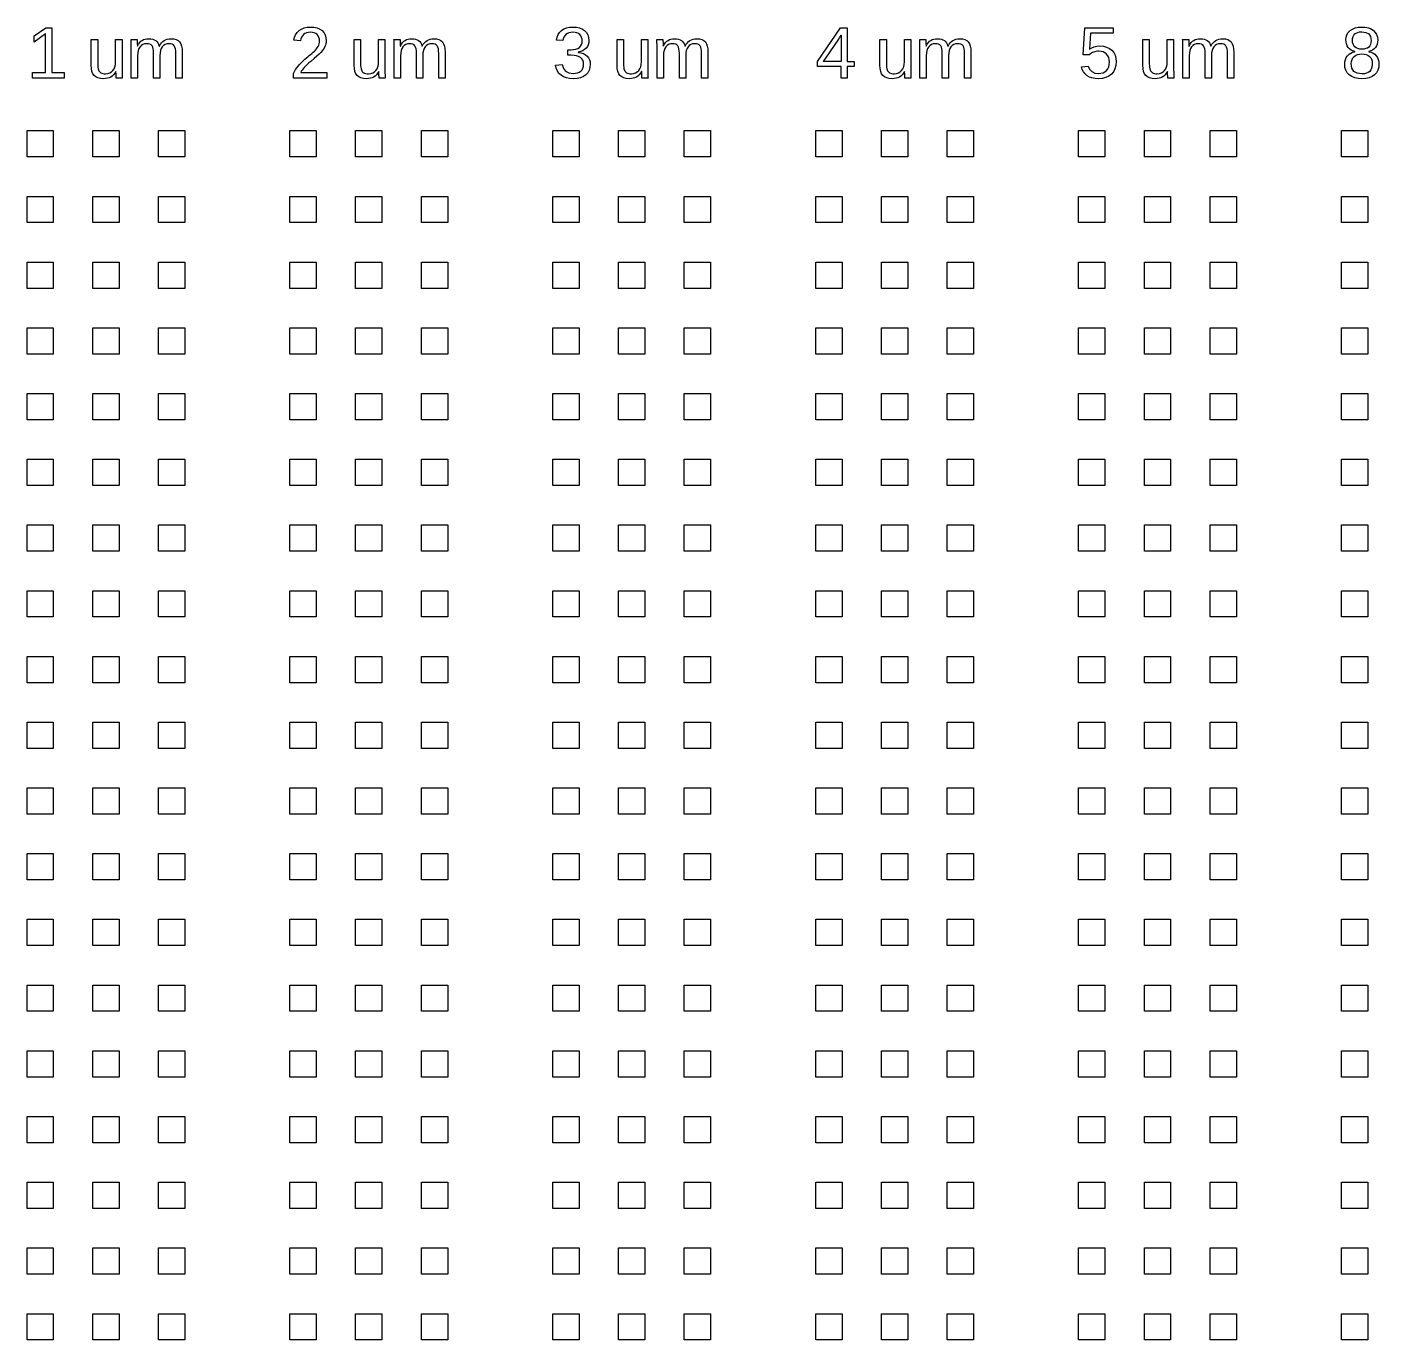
# Model space of a CAD drawing. Extents: x -21493 to 21493, y -12519 to 35265.
# Drawn here: x 400 to 10681, y 23469 to 33454 of the extents above; entities that cross this region are included whole.
import ezdxf

# ---------------------------------------------------------------- set-up
doc = ezdxf.new("R2010")
doc.units = 0
doc.layers.add('L0D0_0', color=1, linetype='CONTINUOUS')

msp = doc.modelspace()

# ---------------------------------------------------------------- linework, layer by layer
at = {"layer": 'L0D0_0'}
for points in [[(442.168, 33065.84), (442.168, 33107.323), (539.528, 33107.323), (539.528, 33401.323), (453.289, 33339.747), (453.289, 33385.829), (543.593, 33447.91), (588.613, 33447.91), (588.613, 33107.323), (681.631, 33107.323), (681.631, 33065.84)], [(2427.113, 33065.84), (2427.113, 33100.326), (2434.412, 33115.723), (2442.468, 33130.117), (2451.296, 33143.712), (2460.885, 33156.308), (2470.969, 33168.106), (2481.318, 33179.399), (2491.923, 33190.097), (2502.78, 33200.194), (2513.734, 33209.891), (2524.641, 33219.186), (2535.498, 33228.082), (2546.305, 33236.679), (2556.821, 33245.079), (2566.817, 33253.475), (2576.284, 33261.871), (2585.222, 33270.271), (2593.479, 33278.868), (2600.917, 33287.562), (2607.511, 33296.462), (2613.29, 33305.559), (2617.969, 33315.055), (2621.317, 33325.249), (2623.328, 33335.946), (2623.996, 33347.345), (2622.85, 33362.137), (2619.389, 33375.233), (2613.631, 33386.627), (2605.554, 33396.128), (2595.436, 33403.726), (2583.521, 33409.123), (2569.816, 33412.42), (2554.301, 33413.52), (2539.396, 33412.42), (2525.859, 33409.223), (2513.704, 33403.923), (2502.91, 33396.527), (2493.851, 33387.228), (2486.883, 33376.132), (2481.986, 33363.439), (2479.189, 33348.941), (2429.284, 33353.54), (2433.753, 33375.334), (2441.729, 33394.725), (2453.207, 33411.819), (2468.201, 33426.515), (2486.144, 33438.413), (2506.476, 33446.809), (2529.19, 33451.908), (2554.301, 33453.605), (2581.513, 33451.908), (2605.394, 33446.809), (2625.928, 33438.313), (2643.123, 33426.414), (2656.706, 33411.319), (2666.404, 33393.427), (2672.233, 33372.633), (2674.169, 33348.941), (2673.531, 33337.844), (2671.633, 33326.748), (2668.453, 33315.752), (2664.005, 33304.757), (2658.298, 33293.761), (2651.359, 33282.766), (2643.182, 33271.77), (2633.765, 33260.871), (2621.438, 33248.376), (2604.546, 33232.781), (2583.071, 33214.289), (2557.019, 33192.797), (2542.214, 33180.298), (2529.022, 33168.505), (2517.404, 33157.307), (2507.387, 33146.812), (2498.811, 33136.614), (2491.524, 33126.719), (2485.526, 33116.92), (2480.818, 33107.323), (2680.138, 33107.323), (2680.138, 33065.84)], [(4553.35, 33060.439), (4525.802, 33062.039), (4501.178, 33066.94), (4479.497, 33075.134), (4460.744, 33086.63), (4445.209, 33101.225), (4433.184, 33119.02), (4424.666, 33139.915), (4419.656, 33164.006), (4470.098, 33168.605), (4478.968, 33138.916), (4495.789, 33117.819), (4520.594, 33105.026), (4553.35, 33100.826), (4570.805, 33101.926), (4586.27, 33105.324), (4599.756, 33111.023), (4611.251, 33119.02), (4620.449, 33129.218), (4627.018, 33141.612), (4630.954, 33156.207), (4632.264, 33173.003), (4630.765, 33187.699), (4626.266, 33200.693), (4618.769, 33211.987), (4608.274, 33221.685), (4594.939, 33229.283), (4578.941, 33234.781), (4560.289, 33238.082), (4538.978, 33239.081), (4511.317, 33239.081), (4511.317, 33281.464), (4537.898, 33281.464), (4556.84, 33282.564), (4573.523, 33285.764), (4587.95, 33291.262), (4600.134, 33298.961), (4609.802, 33308.558), (4616.711, 33319.751), (4620.857, 33332.75), (4622.239, 33347.345), (4621.109, 33361.839), (4617.728, 33374.733), (4612.091, 33386.031), (4604.204, 33395.725), (4594.086, 33403.524), (4581.793, 33409.022), (4567.307, 33412.42), (4550.641, 33413.52), (4535.278, 33412.42), (4521.451, 33409.32), (4509.175, 33404.225), (4498.439, 33396.926), (4489.514, 33387.829), (4482.677, 33377.035), (4477.918, 33364.535), (4475.247, 33350.344), (4426.166, 33354.14), (4430.635, 33376.232), (4438.61, 33395.825), (4450.085, 33412.919), (4465.083, 33427.317), (4483.025, 33438.812), (4503.349, 33447.107), (4526.071, 33452.009), (4551.183, 33453.605), (4578.323, 33452.009), (4602.263, 33447.011), (4623.007, 33438.611), (4640.542, 33426.914), (4654.478, 33412.222), (4664.432, 33394.927), (4670.413, 33375.035), (4672.399, 33352.439), (4671.122, 33335.047), (4667.284, 33319.251), (4660.887, 33305.257), (4651.928, 33292.963), (4640.534, 33282.463), (4626.808, 33273.769), (4610.773, 33266.869), (4592.41, 33261.871), (4592.41, 33260.871), (4612.642, 33257.272), (4630.504, 33251.375), (4645.998, 33242.878), (4659.115, 33232.08), (4669.56, 33219.186), (4677.019, 33204.793), (4681.488, 33188.896), (4682.979, 33171.302), (4680.879, 33146.413), (4674.571, 33124.417), (4664.062, 33105.425), (4649.35, 33089.431), (4630.744, 33076.735), (4608.542, 33067.637), (4582.742, 33062.24)], [(6590.64, 33065.84), (6590.64, 33152.309), (6410.569, 33152.309), (6410.569, 33190.294), (6585.491, 33447.91), (6636.743, 33447.91), (6636.743, 33190.895), (6690.436, 33190.895), (6690.436, 33152.309), (6636.743, 33152.309), (6636.743, 33065.84)], [(8547.113, 33060.439), (8521.691, 33061.841), (8498.839, 33066.239), (8478.565, 33073.534), (8460.871, 33083.732), (8445.977, 33096.727), (8434.091, 33112.321), (8425.225, 33130.415), (8419.379, 33151.31), (8468.741, 33157.009), (8479.498, 33132.116), (8496.331, 33114.421), (8519.234, 33103.825), (8548.193, 33100.326), (8566.786, 33101.725), (8583.25, 33106.223), (8597.568, 33113.623), (8609.752, 33124.018), (8619.488, 33137.013), (8626.435, 33152.209), (8630.605, 33169.605), (8631.995, 33189.198), (8630.597, 33206.393), (8626.397, 33221.887), (8619.408, 33235.583), (8609.622, 33247.578), (8597.455, 33257.272), (8583.351, 33264.172), (8567.286, 33268.368), (8549.281, 33269.771), (8539.558, 33269.368), (8530.158, 33268.171), (8521.111, 33266.272), (8512.396, 33263.572), (8503.858, 33259.871), (8495.311, 33255.176), (8486.772, 33249.275), (8478.225, 33242.378), (8430.505, 33242.378), (8443.247, 33447.91), (8660.463, 33447.91), (8660.463, 33406.422), (8487.725, 33406.422), (8480.396, 33285.265), (8497.23, 33295.861), (8515.996, 33303.556), (8536.685, 33308.155), (8559.319, 33309.654), (8586.089, 33307.558), (8609.992, 33301.359), (8631.034, 33291.061), (8649.22, 33276.566), (8663.865, 33258.771), (8674.331, 33238.481), (8680.619, 33215.587), (8682.706, 33190.294), (8680.459, 33161.705), (8673.718, 33136.316), (8662.496, 33114.123), (8646.771, 33095.131), (8627.065, 33079.935), (8603.893, 33069.137), (8577.244, 33062.539)], [(10551.013, 33060.439), (10522.021, 33062.24), (10496.43, 33067.637), (10474.136, 33076.735), (10455.144, 33089.431), (10440.049, 33105.425), (10429.255, 33124.518), (10422.754, 33146.711), (10420.557, 33171.902), (10421.956, 33189.794), (10425.954, 33206.292), (10432.653, 33221.286), (10442.048, 33234.781), (10453.443, 33246.276), (10466.442, 33255.272), (10480.835, 33261.77), (10496.829, 33265.672), (10496.829, 33266.772), (10482.037, 33271.468), (10468.941, 33278.368), (10457.446, 33287.365), (10447.546, 33298.558), (10439.65, 33311.254), (10434.052, 33325.051), (10430.654, 33339.844), (10429.553, 33355.741), (10431.553, 33376.535), (10437.752, 33395.225), (10447.945, 33411.92), (10462.242, 33426.515), (10479.937, 33438.413), (10500.529, 33446.809), (10523.822, 33451.908), (10549.913, 33453.605), (10576.705, 33452.009), (10600.397, 33447.011), (10621.187, 33438.712), (10639.083, 33427.015), (10653.376, 33412.621), (10663.573, 33395.825), (10669.672, 33376.631), (10671.671, 33355.241), (10670.57, 33339.344), (10667.173, 33324.451), (10661.473, 33310.654), (10653.577, 33297.961), (10643.682, 33286.865), (10632.086, 33278.066), (10618.789, 33271.568), (10603.895, 33267.368), (10603.895, 33266.272), (10621.187, 33262.072), (10636.483, 33255.474), (10649.68, 33246.578), (10660.873, 33235.18), (10669.772, 33221.887), (10676.169, 33206.989), (10679.97, 33190.496), (10681.167, 33172.402), (10679.067, 33147.412), (10672.771, 33125.32), (10662.275, 33106.223), (10647.58, 33089.931), (10628.986, 33077.033), (10606.592, 33067.839), (10580.703, 33062.24)], [(10550.513, 33285.265), (10534.516, 33286.264), (10520.42, 33289.561), (10508.228, 33294.962), (10498.03, 33302.459), (10489.933, 33312.056), (10484.137, 33323.552), (10480.634, 33337.046), (10479.437, 33352.439), (10480.537, 33367.635), (10483.935, 33380.731), (10489.634, 33391.928), (10497.53, 33401.025), (10507.526, 33408.123), (10519.622, 33413.222), (10533.718, 33416.321), (10549.913, 33417.321), (10581.001, 33413.222), (10603.295, 33401.126), (10616.588, 33380.831), (10620.989, 33352.439), (10619.889, 33335.946), (10616.491, 33321.851), (10610.893, 33310.255), (10602.992, 33301.057), (10592.896, 33294.16), (10580.804, 33289.162), (10566.709, 33286.264)], [(981.263, 33060.439), (958.747, 33061.938), (939.464, 33066.44), (923.42, 33073.937), (910.619, 33084.433), (900.829, 33098.327), (893.836, 33116.223), (889.644, 33138.013), (888.245, 33163.704), (888.245, 33359.239), (937.331, 33359.239), (937.331, 33173.2), (937.684, 33159.508), (938.755, 33147.509), (940.531, 33137.013), (943.026, 33128.218), (946.294, 33120.818), (950.414, 33114.421), (955.378, 33109.226), (961.195, 33105.127), (968.159, 33102.027), (976.584, 33099.826), (986.467, 33098.528), (997.807, 33098.129), (1014.493, 33099.629), (1029.332, 33104.127), (1042.297, 33111.725), (1053.402, 33122.221), (1062.298, 33135.514), (1068.656, 33151.108), (1072.466, 33169.004), (1073.734, 33189.198), (1073.734, 33359.239), (1122.547, 33359.239), (1122.547, 33128.516), (1122.647, 33105.324), (1122.958, 33087.23), (1123.466, 33074.034), (1124.176, 33065.84), (1078.073, 33065.84), (1077.943, 33066.839), (1077.804, 33068.339), (1077.674, 33070.439), (1077.535, 33073.135), (1077.392, 33076.235), (1077.224, 33079.532), (1077.052, 33083.131), (1076.855, 33086.831), (1076.645, 33091.531), (1076.414, 33098.029), (1076.174, 33106.126), (1075.906, 33116.021), (1075.095, 33116.021), (1066.359, 33101.926), (1056.959, 33090.032), (1046.892, 33080.435), (1036.178, 33073.034), (1024.46, 33067.537), (1011.398, 33063.538), (997, 33061.241)], [(1192.313, 33065.84), (1192.313, 33296.659), (1192.216, 33319.751), (1191.905, 33337.945), (1191.393, 33351.041), (1190.683, 33359.239), (1236.791, 33359.239), (1236.929, 33358.34), (1237.06, 33356.74), (1237.198, 33354.64), (1237.328, 33351.94), (1237.48, 33348.844), (1237.639, 33345.543), (1237.82, 33342.044), (1238.009, 33338.248), (1238.219, 33333.548), (1238.45, 33327.05), (1238.698, 33318.953), (1238.958, 33309.058), (1239.769, 33309.058), (1247.925, 33323.552), (1256.653, 33335.547), (1265.96, 33345.245), (1275.838, 33352.439), (1286.573, 33357.841), (1298.417, 33361.637), (1311.383, 33363.939), (1325.47, 33364.737), (1341.274, 33363.838), (1355.327, 33361.339), (1367.646, 33357.24), (1378.213, 33351.44), (1387.168, 33343.745), (1394.656, 33334.148), (1400.662, 33322.653), (1405.202, 33309.058), (1406.013, 33309.058), (1413.997, 33322.85), (1422.796, 33334.547), (1432.372, 33344.144), (1442.759, 33351.641), (1454.107, 33357.341), (1466.59, 33361.44), (1480.206, 33363.838), (1494.961, 33364.737), (1515.683, 33363.137), (1533.37, 33358.639), (1548.023, 33351.142), (1559.641, 33340.545), (1568.477, 33326.551), (1574.794, 33308.654), (1578.583, 33286.961), (1579.843, 33261.371), (1579.843, 33065.84), (1531.568, 33065.84), (1531.568, 33251.875), (1530.841, 33271.468), (1528.661, 33287.864), (1525.012, 33300.96), (1519.913, 33310.754), (1512.916, 33317.852), (1503.571, 33322.951), (1491.895, 33325.95), (1477.879, 33326.95), (1462.763, 33325.551), (1449.437, 33321.053), (1437.883, 33313.652), (1428.113, 33303.257), (1420.348, 33290.162), (1414.787, 33274.567), (1411.46, 33256.474), (1410.352, 33235.881), (1410.352, 33065.84), (1362.077, 33065.84), (1362.077, 33251.875), (1361.346, 33271.468), (1359.166, 33287.864), (1355.521, 33300.96), (1350.422, 33310.754), (1343.412, 33317.852), (1334.075, 33322.951), (1322.399, 33325.95), (1308.384, 33326.95), (1293.6, 33325.551), (1280.454, 33321.053), (1268.929, 33313.556), (1259.03, 33303.157), (1251.075, 33289.96), (1245.397, 33274.366), (1241.999, 33256.373), (1240.856, 33235.881), (1240.856, 33065.84)], [(2980.585, 33060.439), (2958.064, 33061.938), (2938.782, 33066.44), (2922.746, 33073.937), (2909.941, 33084.433), (2900.155, 33098.327), (2893.157, 33116.223), (2888.957, 33138.013), (2887.567, 33163.704), (2887.567, 33359.239), (2936.653, 33359.239), (2936.653, 33173.2), (2937.001, 33159.508), (2938.072, 33147.509), (2939.849, 33137.013), (2942.339, 33128.218), (2945.62, 33120.818), (2949.736, 33114.421), (2954.704, 33109.226), (2960.513, 33105.127), (2967.481, 33102.027), (2975.91, 33099.826), (2985.784, 33098.528), (2997.12, 33098.129), (3013.815, 33099.629), (3028.649, 33104.127), (3041.615, 33111.725), (3052.724, 33122.221), (3061.619, 33135.514), (3067.978, 33151.108), (3071.783, 33169.004), (3073.056, 33189.198), (3073.056, 33359.239), (3121.868, 33359.239), (3121.868, 33128.516), (3121.969, 33105.324), (3122.28, 33087.23), (3122.788, 33074.034), (3123.498, 33065.84), (3077.395, 33065.84), (3077.264, 33066.839), (3077.122, 33068.339), (3076.996, 33070.439), (3076.853, 33073.135), (3076.714, 33076.235), (3076.542, 33079.532), (3076.374, 33083.131), (3076.172, 33086.831), (3075.962, 33091.531), (3075.736, 33098.029), (3075.496, 33106.126), (3075.223, 33116.021), (3074.413, 33116.021), (3065.677, 33101.926), (3056.281, 33090.032), (3046.214, 33080.435), (3035.5, 33073.034), (3023.782, 33067.537), (3010.715, 33063.538), (2996.322, 33061.241)], [(3191.635, 33065.84), (3191.635, 33296.659), (3191.534, 33319.751), (3191.223, 33337.945), (3190.715, 33351.041), (3190.005, 33359.239), (3236.108, 33359.239), (3236.251, 33358.34), (3236.381, 33356.74), (3236.52, 33354.64), (3236.65, 33351.94), (3236.797, 33348.844), (3236.961, 33345.543), (3237.137, 33342.044), (3237.331, 33338.248), (3237.541, 33333.548), (3237.767, 33327.05), (3238.019, 33318.953), (3238.28, 33309.058), (3239.09, 33309.058), (3247.247, 33323.552), (3255.974, 33335.547), (3265.282, 33345.245), (3275.156, 33352.439), (3285.891, 33357.841), (3297.739, 33361.637), (3310.705, 33363.939), (3324.791, 33364.737), (3340.596, 33363.838), (3354.649, 33361.339), (3366.964, 33357.24), (3377.531, 33351.44), (3386.489, 33343.745), (3393.974, 33334.148), (3399.984, 33322.653), (3404.524, 33309.058), (3405.331, 33309.058), (3413.319, 33322.85), (3422.118, 33334.547), (3431.694, 33344.144), (3442.081, 33351.641), (3453.425, 33357.341), (3465.911, 33361.44), (3479.528, 33363.838), (3494.282, 33364.737), (3515.005, 33363.137), (3532.687, 33358.639), (3547.345, 33351.142), (3558.958, 33340.545), (3567.795, 33326.551), (3574.116, 33308.654), (3577.904, 33286.961), (3579.164, 33261.371), (3579.164, 33065.84), (3530.89, 33065.84), (3530.89, 33251.875), (3530.159, 33271.468), (3527.979, 33287.864), (3524.333, 33300.96), (3519.235, 33310.754), (3512.237, 33317.852), (3502.888, 33322.951), (3491.212, 33325.95), (3477.197, 33326.95), (3462.081, 33325.551), (3448.759, 33321.053), (3437.2, 33313.652), (3427.435, 33303.257), (3419.665, 33290.162), (3414.109, 33274.567), (3410.778, 33256.474), (3409.669, 33235.881), (3409.669, 33065.84), (3361.399, 33065.84), (3361.399, 33251.875), (3360.668, 33271.468), (3358.488, 33287.864), (3354.838, 33300.96), (3349.739, 33310.754), (3342.734, 33317.852), (3333.397, 33322.951), (3321.721, 33325.95), (3307.706, 33326.95), (3292.922, 33325.551), (3279.776, 33321.053), (3268.247, 33313.556), (3258.352, 33303.157), (3250.393, 33289.96), (3244.718, 33274.366), (3241.316, 33256.373), (3240.178, 33235.881), (3240.178, 33065.84)], [(4979.906, 33060.439), (4957.386, 33061.938), (4938.1, 33066.44), (4922.068, 33073.937), (4909.262, 33084.433), (4899.472, 33098.327), (4892.475, 33116.223), (4888.279, 33138.013), (4886.889, 33163.704), (4886.889, 33359.239), (4935.97, 33359.239), (4935.97, 33173.2), (4936.323, 33159.508), (4937.39, 33147.509), (4939.171, 33137.013), (4941.661, 33128.218), (4944.937, 33120.818), (4949.057, 33114.421), (4954.026, 33109.226), (4959.835, 33105.127), (4966.802, 33102.027), (4975.228, 33099.826), (4985.106, 33098.528), (4996.442, 33098.129), (5013.137, 33099.629), (5027.971, 33104.127), (5040.937, 33111.725), (5052.041, 33122.221), (5060.937, 33135.514), (5067.296, 33151.108), (5071.105, 33169.004), (5072.374, 33189.198), (5072.374, 33359.239), (5121.19, 33359.239), (5121.19, 33128.516), (5121.287, 33105.324), (5121.598, 33087.23), (5122.11, 33074.034), (5122.82, 33065.84), (5076.712, 33065.84), (5076.582, 33066.839), (5076.443, 33068.339), (5076.313, 33070.439), (5076.175, 33073.135), (5076.032, 33076.235), (5075.864, 33079.532), (5075.696, 33083.131), (5075.494, 33086.831), (5075.284, 33091.531), (5075.053, 33098.029), (5074.814, 33106.126), (5074.545, 33116.021), (5073.734, 33116.021), (5064.998, 33101.926), (5055.599, 33090.032), (5045.536, 33080.435), (5034.817, 33073.034), (5023.103, 33067.537), (5010.037, 33063.538), (4995.64, 33061.241)], [(5190.956, 33065.84), (5190.956, 33296.659), (5190.856, 33319.751), (5190.545, 33337.945), (5190.037, 33351.041), (5189.327, 33359.239), (5235.43, 33359.239), (5235.569, 33358.34), (5235.699, 33356.74), (5235.838, 33354.64), (5235.968, 33351.94), (5236.119, 33348.844), (5236.279, 33345.543), (5236.459, 33342.044), (5236.648, 33338.248), (5236.858, 33333.548), (5237.089, 33327.05), (5237.337, 33318.953), (5237.597, 33309.058), (5238.408, 33309.058), (5246.564, 33323.552), (5255.292, 33335.547), (5264.599, 33345.245), (5274.478, 33352.439), (5285.213, 33357.841), (5297.057, 33361.637), (5310.022, 33363.939), (5324.109, 33364.737), (5339.914, 33363.838), (5353.971, 33361.339), (5366.285, 33357.24), (5376.853, 33351.44), (5385.807, 33343.745), (5393.296, 33334.148), (5399.306, 33322.653), (5403.842, 33309.058), (5404.652, 33309.058), (5412.641, 33322.85), (5421.436, 33334.547), (5431.012, 33344.144), (5441.398, 33351.641), (5452.747, 33357.341), (5465.233, 33361.44), (5478.845, 33363.838), (5493.6, 33364.737), (5514.323, 33363.137), (5532.009, 33358.639), (5546.663, 33351.142), (5558.28, 33340.545), (5567.117, 33326.551), (5573.434, 33308.654), (5577.222, 33286.961), (5578.482, 33261.371), (5578.482, 33065.84), (5530.211, 33065.84), (5530.211, 33251.875), (5529.481, 33271.468), (5527.301, 33287.864), (5523.651, 33300.96), (5518.552, 33310.754), (5511.555, 33317.852), (5502.21, 33322.951), (5490.534, 33325.95), (5476.519, 33326.95), (5461.403, 33325.551), (5448.076, 33321.053), (5436.522, 33313.652), (5426.753, 33303.257), (5418.987, 33290.162), (5413.43, 33274.567), (5410.1, 33256.474), (5408.991, 33235.881), (5408.991, 33065.84), (5360.716, 33065.84), (5360.716, 33251.875), (5359.985, 33271.468), (5357.81, 33287.864), (5354.16, 33300.96), (5349.061, 33310.754), (5342.051, 33317.852), (5332.715, 33322.951), (5321.039, 33325.95), (5307.023, 33326.95), (5292.239, 33325.551), (5279.093, 33321.053), (5267.569, 33313.556), (5257.673, 33303.157), (5249.714, 33289.96), (5244.036, 33274.366), (5240.638, 33256.373), (5239.5, 33235.881), (5239.5, 33065.84)], [(6455.585, 33190.895), (6459.923, 33196.296), (6474.569, 33216.389), (6572.467, 33360.638), (6574.453, 33363.637), (6576.872, 33367.635), (6579.741, 33372.633), (6583.042, 33378.534), (6586.159, 33384.229), (6588.469, 33388.53), (6589.96, 33391.428), (6590.64, 33392.927), (6590.64, 33190.895)], [(6979.228, 33060.439), (6956.704, 33061.938), (6937.421, 33066.44), (6921.386, 33073.937), (6908.58, 33084.433), (6898.794, 33098.327), (6891.797, 33116.223), (6887.597, 33138.013), (6886.207, 33163.704), (6886.207, 33359.239), (6935.292, 33359.239), (6935.292, 33173.2), (6935.641, 33159.508), (6936.712, 33147.509), (6938.492, 33137.013), (6940.979, 33128.218), (6944.259, 33120.818), (6948.375, 33114.421), (6953.344, 33109.226), (6959.152, 33105.127), (6966.12, 33102.027), (6974.549, 33099.826), (6984.424, 33098.528), (6995.759, 33098.129), (7012.454, 33099.629), (7027.289, 33104.127), (7040.254, 33111.725), (7051.363, 33122.221), (7060.259, 33135.514), (7066.618, 33151.108), (7070.427, 33169.004), (7071.695, 33189.198), (7071.695, 33359.239), (7120.508, 33359.239), (7120.508, 33128.516), (7120.609, 33105.324), (7120.919, 33087.23), (7121.428, 33074.034), (7122.137, 33065.84), (7076.034, 33065.84), (7075.904, 33066.839), (7075.765, 33068.339), (7075.635, 33070.439), (7075.492, 33073.135), (7075.354, 33076.235), (7075.186, 33079.532), (7075.013, 33083.131), (7074.816, 33086.831), (7074.606, 33091.531), (7074.375, 33098.029), (7074.136, 33106.126), (7073.863, 33116.021), (7073.056, 33116.021), (7064.316, 33101.926), (7054.921, 33090.032), (7044.853, 33080.435), (7034.139, 33073.034), (7022.421, 33067.537), (7009.355, 33063.538), (6994.961, 33061.241)], [(7190.274, 33065.84), (7190.274, 33296.659), (7190.173, 33319.751), (7189.867, 33337.945), (7189.354, 33351.041), (7188.644, 33359.239), (7234.748, 33359.239), (7234.891, 33358.34), (7235.021, 33356.74), (7235.159, 33354.64), (7235.29, 33351.94), (7235.441, 33348.844), (7235.6, 33345.543), (7235.781, 33342.044), (7235.97, 33338.248), (7236.18, 33333.548), (7236.411, 33327.05), (7236.659, 33318.953), (7236.919, 33309.058), (7237.73, 33309.058), (7245.886, 33323.552), (7254.614, 33335.547), (7263.921, 33345.245), (7273.795, 33352.439), (7284.535, 33357.841), (7296.379, 33361.637), (7309.344, 33363.939), (7323.431, 33364.737), (7339.235, 33363.838), (7353.289, 33361.339), (7365.607, 33357.24), (7376.17, 33351.44), (7385.129, 33343.745), (7392.617, 33334.148), (7398.623, 33322.653), (7403.164, 33309.058), (7403.974, 33309.058), (7411.958, 33322.85), (7420.757, 33334.547), (7430.333, 33344.144), (7440.72, 33351.641), (7452.064, 33357.341), (7464.551, 33361.44), (7478.167, 33363.838), (7492.922, 33364.737), (7513.645, 33363.137), (7531.331, 33358.639), (7545.985, 33351.142), (7557.602, 33340.545), (7566.439, 33326.551), (7572.755, 33308.654), (7576.544, 33286.961), (7577.804, 33261.371), (7577.804, 33065.84), (7529.529, 33065.84), (7529.529, 33251.875), (7528.798, 33271.468), (7526.618, 33287.864), (7522.973, 33300.96), (7517.874, 33310.754), (7510.877, 33317.852), (7501.528, 33322.951), (7489.852, 33325.95), (7475.836, 33326.95), (7460.725, 33325.551), (7447.398, 33321.053), (7435.84, 33313.652), (7426.075, 33303.257), (7418.309, 33290.162), (7412.748, 33274.567), (7409.422, 33256.474), (7408.309, 33235.881), (7408.309, 33065.84), (7360.038, 33065.84), (7360.038, 33251.875), (7359.307, 33271.468), (7357.127, 33287.864), (7353.478, 33300.96), (7348.383, 33310.754), (7341.373, 33317.852), (7332.037, 33322.951), (7320.361, 33325.95), (7306.345, 33326.95), (7291.561, 33325.551), (7278.415, 33321.053), (7266.89, 33313.556), (7256.991, 33303.157), (7249.036, 33289.96), (7243.358, 33274.366), (7239.956, 33256.373), (7238.818, 33235.881), (7238.818, 33065.84)], [(8978.546, 33060.439), (8956.025, 33061.938), (8936.739, 33066.44), (8920.708, 33073.937), (8907.902, 33084.433), (8898.116, 33098.327), (8891.114, 33116.223), (8886.919, 33138.013), (8885.528, 33163.704), (8885.528, 33359.239), (8934.61, 33359.239), (8934.61, 33173.2), (8934.962, 33159.508), (8936.029, 33147.509), (8937.81, 33137.013), (8940.301, 33128.218), (8943.577, 33120.818), (8947.697, 33114.421), (8952.665, 33109.226), (8958.474, 33105.127), (8965.442, 33102.027), (8973.867, 33099.826), (8983.745, 33098.528), (8995.081, 33098.129), (9011.776, 33099.629), (9026.611, 33104.127), (9039.576, 33111.725), (9050.681, 33122.221), (9059.581, 33135.514), (9065.935, 33151.108), (9069.745, 33169.004), (9071.017, 33189.198), (9071.017, 33359.239), (9119.83, 33359.239), (9119.83, 33128.516), (9119.93, 33105.324), (9120.237, 33087.23), (9120.749, 33074.034), (9121.459, 33065.84), (9075.356, 33065.84), (9075.226, 33066.839), (9075.083, 33068.339), (9074.953, 33070.439), (9074.814, 33073.135), (9074.675, 33076.235), (9074.503, 33079.532), (9074.335, 33083.131), (9074.134, 33086.831), (9073.924, 33091.531), (9073.693, 33098.029), (9073.453, 33106.126), (9073.184, 33116.021), (9072.374, 33116.021), (9063.638, 33101.926), (9054.242, 33090.032), (9044.175, 33080.435), (9033.457, 33073.034), (9021.743, 33067.537), (9008.677, 33063.538), (8994.283, 33061.241)], [(9189.596, 33065.84), (9189.596, 33296.659), (9189.495, 33319.751), (9189.184, 33337.945), (9188.676, 33351.041), (9187.966, 33359.239), (9234.07, 33359.239), (9234.208, 33358.34), (9234.338, 33356.74), (9234.481, 33354.64), (9234.611, 33351.94), (9234.758, 33348.844), (9234.918, 33345.543), (9235.099, 33342.044), (9235.288, 33338.248), (9235.498, 33333.548), (9235.729, 33327.05), (9235.981, 33318.953), (9236.241, 33309.058), (9237.047, 33309.058), (9245.208, 33323.552), (9253.931, 33335.547), (9263.239, 33345.245), (9273.117, 33352.439), (9283.852, 33357.841), (9295.7, 33361.637), (9308.666, 33363.939), (9322.748, 33364.737), (9338.553, 33363.838), (9352.61, 33361.339), (9364.925, 33357.24), (9375.492, 33351.44), (9384.451, 33343.745), (9391.935, 33334.148), (9397.945, 33322.653), (9402.481, 33309.058), (9403.292, 33309.058), (9411.28, 33322.85), (9420.075, 33334.547), (9429.655, 33344.144), (9440.038, 33351.641), (9451.386, 33357.341), (9463.873, 33361.44), (9477.489, 33363.838), (9492.244, 33364.737), (9512.966, 33363.137), (9530.648, 33358.639), (9545.302, 33351.142), (9556.919, 33340.545), (9565.756, 33326.551), (9572.073, 33308.654), (9575.861, 33286.961), (9577.121, 33261.371), (9577.121, 33065.84), (9528.851, 33065.84), (9528.851, 33251.875), (9528.12, 33271.468), (9525.94, 33287.864), (9522.29, 33300.96), (9517.192, 33310.754), (9510.194, 33317.852), (9500.849, 33322.951), (9489.173, 33325.95), (9475.158, 33326.95), (9460.042, 33325.551), (9446.716, 33321.053), (9435.161, 33313.652), (9425.396, 33303.257), (9417.626, 33290.162), (9412.07, 33274.567), (9408.739, 33256.474), (9407.63, 33235.881), (9407.63, 33065.84), (9359.356, 33065.84), (9359.356, 33251.875), (9358.629, 33271.468), (9356.449, 33287.864), (9352.799, 33300.96), (9347.701, 33310.754), (9340.695, 33317.852), (9331.358, 33322.951), (9319.682, 33325.95), (9305.667, 33326.95), (9290.879, 33325.551), (9277.733, 33321.053), (9266.208, 33313.556), (9256.313, 33303.157), (9248.354, 33289.96), (9242.675, 33274.366), (9239.278, 33256.373), (9238.139, 33235.881), (9238.139, 33065.84)], [(10551.61, 33097.029), (10516.325, 33101.926), (10491.134, 33116.723), (10476.039, 33141.415), (10471.041, 33175.901), (10472.339, 33191.995), (10476.236, 33206.191), (10482.835, 33218.585), (10491.932, 33229.182), (10503.427, 33237.679), (10516.825, 33243.777), (10532.42, 33247.376), (10549.913, 33248.578), (10568.006, 33247.477), (10583.899, 33244.079), (10597.696, 33238.481), (10609.393, 33230.581), (10618.587, 33220.488), (10625.185, 33208.19), (10629.184, 33193.696), (10630.486, 33177.001), (10629.284, 33157.606), (10625.588, 33140.915), (10619.49, 33127.118), (10610.993, 33116.122), (10599.897, 33107.823), (10586.398, 33101.825), (10570.207, 33098.226)], [(399.865, 32466.042), (399.865, 32665.975), (599.798, 32665.975), (599.798, 32466.042)], [(899.695, 32466.042), (899.695, 32665.975), (1099.627, 32665.975), (1099.627, 32466.042)], [(1399.524, 32466.042), (1399.524, 32665.975), (1599.457, 32665.975), (1599.457, 32466.042)], [(2399.183, 32466.042), (2399.183, 32665.975), (2599.115, 32665.975), (2599.115, 32466.042)], [(2899.012, 32466.042), (2899.012, 32665.975), (3098.945, 32665.975), (3098.945, 32466.042)], [(3398.846, 32466.042), (3398.846, 32665.975), (3598.774, 32665.975), (3598.774, 32466.042)], [(4398.505, 32466.042), (4398.505, 32665.975), (4598.437, 32665.975), (4598.437, 32466.042)], [(4898.334, 32466.042), (4898.334, 32665.975), (5098.267, 32665.975), (5098.267, 32466.042)], [(5398.163, 32466.042), (5398.163, 32665.975), (5598.096, 32665.975), (5598.096, 32466.042)], [(6397.822, 32466.042), (6397.822, 32665.975), (6597.755, 32665.975), (6597.755, 32466.042)], [(6897.656, 32466.042), (6897.656, 32665.975), (7097.584, 32665.975), (7097.584, 32466.042)], [(7397.485, 32466.042), (7397.485, 32665.975), (7597.418, 32665.975), (7597.418, 32466.042)], [(8397.144, 32466.042), (8397.144, 32665.975), (8597.077, 32665.975), (8597.077, 32466.042)], [(8896.973, 32466.042), (8896.973, 32665.975), (9096.906, 32665.975), (9096.906, 32466.042)], [(9396.803, 32466.042), (9396.803, 32665.975), (9596.735, 32665.975), (9596.735, 32466.042)], [(10396.466, 32466.042), (10396.466, 32665.975), (10596.398, 32665.975), (10596.398, 32466.042)], [(399.865, 31966.213), (399.865, 32166.145), (599.798, 32166.145), (599.798, 31966.213)], [(899.695, 31966.213), (899.695, 32166.145), (1099.627, 32166.145), (1099.627, 31966.213)], [(1399.524, 31966.213), (1399.524, 32166.145), (1599.457, 32166.145), (1599.457, 31966.213)], [(2399.183, 31966.213), (2399.183, 32166.145), (2599.115, 32166.145), (2599.115, 31966.213)], [(2899.012, 31966.213), (2899.012, 32166.145), (3098.945, 32166.145), (3098.945, 31966.213)], [(3398.846, 31966.213), (3398.846, 32166.145), (3598.774, 32166.145), (3598.774, 31966.213)], [(4398.505, 31966.213), (4398.505, 32166.145), (4598.437, 32166.145), (4598.437, 31966.213)], [(4898.334, 31966.213), (4898.334, 32166.145), (5098.267, 32166.145), (5098.267, 31966.213)], [(5398.163, 31966.213), (5398.163, 32166.145), (5598.096, 32166.145), (5598.096, 31966.213)], [(6397.822, 31966.213), (6397.822, 32166.145), (6597.755, 32166.145), (6597.755, 31966.213)], [(6897.656, 31966.213), (6897.656, 32166.145), (7097.584, 32166.145), (7097.584, 31966.213)], [(7397.485, 31966.213), (7397.485, 32166.145), (7597.418, 32166.145), (7597.418, 31966.213)], [(8397.144, 31966.213), (8397.144, 32166.145), (8597.077, 32166.145), (8597.077, 31966.213)], [(8896.973, 31966.213), (8896.973, 32166.145), (9096.906, 32166.145), (9096.906, 31966.213)], [(9396.803, 31966.213), (9396.803, 32166.145), (9596.735, 32166.145), (9596.735, 31966.213)], [(10396.466, 31966.213), (10396.466, 32166.145), (10596.398, 32166.145), (10596.398, 31966.213)], [(399.865, 31466.383), (399.865, 31666.316), (599.798, 31666.316), (599.798, 31466.383)], [(899.695, 31466.383), (899.695, 31666.316), (1099.627, 31666.316), (1099.627, 31466.383)], [(1399.524, 31466.383), (1399.524, 31666.316), (1599.457, 31666.316), (1599.457, 31466.383)], [(2399.183, 31466.383), (2399.183, 31666.316), (2599.115, 31666.316), (2599.115, 31466.383)], [(2899.012, 31466.383), (2899.012, 31666.316), (3098.945, 31666.316), (3098.945, 31466.383)], [(3398.846, 31466.383), (3398.846, 31666.316), (3598.774, 31666.316), (3598.774, 31466.383)], [(4398.505, 31466.383), (4398.505, 31666.316), (4598.437, 31666.316), (4598.437, 31466.383)], [(4898.334, 31466.383), (4898.334, 31666.316), (5098.267, 31666.316), (5098.267, 31466.383)], [(5398.163, 31466.383), (5398.163, 31666.316), (5598.096, 31666.316), (5598.096, 31466.383)], [(6397.822, 31466.383), (6397.822, 31666.316), (6597.755, 31666.316), (6597.755, 31466.383)], [(6897.656, 31466.383), (6897.656, 31666.316), (7097.584, 31666.316), (7097.584, 31466.383)], [(7397.485, 31466.383), (7397.485, 31666.316), (7597.418, 31666.316), (7597.418, 31466.383)], [(8397.144, 31466.383), (8397.144, 31666.316), (8597.077, 31666.316), (8597.077, 31466.383)], [(8896.973, 31466.383), (8896.973, 31666.316), (9096.906, 31666.316), (9096.906, 31466.383)], [(9396.803, 31466.383), (9396.803, 31666.316), (9596.735, 31666.316), (9596.735, 31466.383)], [(10396.466, 31466.383), (10396.466, 31666.316), (10596.398, 31666.316), (10596.398, 31466.383)], [(399.865, 30966.554), (399.865, 31166.486), (599.798, 31166.486), (599.798, 30966.554)], [(899.695, 30966.554), (899.695, 31166.486), (1099.627, 31166.486), (1099.627, 30966.554)], [(1399.524, 30966.554), (1399.524, 31166.486), (1599.457, 31166.486), (1599.457, 30966.554)], [(2399.183, 30966.554), (2399.183, 31166.486), (2599.115, 31166.486), (2599.115, 30966.554)], [(2899.012, 30966.554), (2899.012, 31166.486), (3098.945, 31166.486), (3098.945, 30966.554)], [(3398.846, 30966.554), (3398.846, 31166.486), (3598.774, 31166.486), (3598.774, 30966.554)], [(4398.505, 30966.554), (4398.505, 31166.486), (4598.437, 31166.486), (4598.437, 30966.554)], [(4898.334, 30966.554), (4898.334, 31166.486), (5098.267, 31166.486), (5098.267, 30966.554)], [(5398.163, 30966.554), (5398.163, 31166.486), (5598.096, 31166.486), (5598.096, 30966.554)], [(6397.822, 30966.554), (6397.822, 31166.486), (6597.755, 31166.486), (6597.755, 30966.554)], [(6897.656, 30966.554), (6897.656, 31166.486), (7097.584, 31166.486), (7097.584, 30966.554)], [(7397.485, 30966.554), (7397.485, 31166.486), (7597.418, 31166.486), (7597.418, 30966.554)], [(8397.144, 30966.554), (8397.144, 31166.486), (8597.077, 31166.486), (8597.077, 30966.554)], [(8896.973, 30966.554), (8896.973, 31166.486), (9096.906, 31166.486), (9096.906, 30966.554)], [(9396.803, 30966.554), (9396.803, 31166.486), (9596.735, 31166.486), (9596.735, 30966.554)], [(10396.466, 30966.554), (10396.466, 31166.486), (10596.398, 31166.486), (10596.398, 30966.554)], [(399.865, 30466.724), (399.865, 30666.653), (599.798, 30666.653), (599.798, 30466.724)], [(899.695, 30466.724), (899.695, 30666.653), (1099.627, 30666.653), (1099.627, 30466.724)], [(1399.524, 30466.724), (1399.524, 30666.653), (1599.457, 30666.653), (1599.457, 30466.724)], [(2399.183, 30466.724), (2399.183, 30666.653), (2599.115, 30666.653), (2599.115, 30466.724)], [(2899.012, 30466.724), (2899.012, 30666.653), (3098.945, 30666.653), (3098.945, 30466.724)], [(3398.846, 30466.724), (3398.846, 30666.653), (3598.774, 30666.653), (3598.774, 30466.724)], [(4398.505, 30466.724), (4398.505, 30666.653), (4598.437, 30666.653), (4598.437, 30466.724)], [(4898.334, 30466.724), (4898.334, 30666.653), (5098.267, 30666.653), (5098.267, 30466.724)], [(5398.163, 30466.724), (5398.163, 30666.653), (5598.096, 30666.653), (5598.096, 30466.724)], [(6397.822, 30466.724), (6397.822, 30666.653), (6597.755, 30666.653), (6597.755, 30466.724)], [(6897.656, 30466.724), (6897.656, 30666.653), (7097.584, 30666.653), (7097.584, 30466.724)], [(7397.485, 30466.724), (7397.485, 30666.653), (7597.418, 30666.653), (7597.418, 30466.724)], [(8397.144, 30466.724), (8397.144, 30666.653), (8597.077, 30666.653), (8597.077, 30466.724)], [(8896.973, 30466.724), (8896.973, 30666.653), (9096.906, 30666.653), (9096.906, 30466.724)], [(9396.803, 30466.724), (9396.803, 30666.653), (9596.735, 30666.653), (9596.735, 30466.724)], [(10396.466, 30466.724), (10396.466, 30666.653), (10596.398, 30666.653), (10596.398, 30466.724)], [(399.865, 29966.891), (399.865, 30166.823), (599.798, 30166.823), (599.798, 29966.891)], [(899.695, 29966.891), (899.695, 30166.823), (1099.627, 30166.823), (1099.627, 29966.891)], [(1399.524, 29966.891), (1399.524, 30166.823), (1599.457, 30166.823), (1599.457, 29966.891)], [(2399.183, 29966.891), (2399.183, 30166.823), (2599.115, 30166.823), (2599.115, 29966.891)], [(2899.012, 29966.891), (2899.012, 30166.823), (3098.945, 30166.823), (3098.945, 29966.891)], [(3398.846, 29966.891), (3398.846, 30166.823), (3598.774, 30166.823), (3598.774, 29966.891)], [(4398.505, 29966.891), (4398.505, 30166.823), (4598.437, 30166.823), (4598.437, 29966.891)], [(4898.334, 29966.891), (4898.334, 30166.823), (5098.267, 30166.823), (5098.267, 29966.891)], [(5398.163, 29966.891), (5398.163, 30166.823), (5598.096, 30166.823), (5598.096, 29966.891)], [(6397.822, 29966.891), (6397.822, 30166.823), (6597.755, 30166.823), (6597.755, 29966.891)], [(6897.656, 29966.891), (6897.656, 30166.823), (7097.584, 30166.823), (7097.584, 29966.891)], [(7397.485, 29966.891), (7397.485, 30166.823), (7597.418, 30166.823), (7597.418, 29966.891)], [(8397.144, 29966.891), (8397.144, 30166.823), (8597.077, 30166.823), (8597.077, 29966.891)], [(8896.973, 29966.891), (8896.973, 30166.823), (9096.906, 30166.823), (9096.906, 29966.891)], [(9396.803, 29966.891), (9396.803, 30166.823), (9596.735, 30166.823), (9596.735, 29966.891)], [(10396.466, 29966.891), (10396.466, 30166.823), (10596.398, 30166.823), (10596.398, 29966.891)], [(399.865, 29467.061), (399.865, 29666.994), (599.798, 29666.994), (599.798, 29467.061)], [(899.695, 29467.061), (899.695, 29666.994), (1099.627, 29666.994), (1099.627, 29467.061)], [(1399.524, 29467.061), (1399.524, 29666.994), (1599.457, 29666.994), (1599.457, 29467.061)], [(2399.183, 29467.061), (2399.183, 29666.994), (2599.115, 29666.994), (2599.115, 29467.061)], [(2899.012, 29467.061), (2899.012, 29666.994), (3098.945, 29666.994), (3098.945, 29467.061)], [(3398.846, 29467.061), (3398.846, 29666.994), (3598.774, 29666.994), (3598.774, 29467.061)], [(4398.505, 29467.061), (4398.505, 29666.994), (4598.437, 29666.994), (4598.437, 29467.061)], [(4898.334, 29467.061), (4898.334, 29666.994), (5098.267, 29666.994), (5098.267, 29467.061)], [(5398.163, 29467.061), (5398.163, 29666.994), (5598.096, 29666.994), (5598.096, 29467.061)], [(6397.822, 29467.061), (6397.822, 29666.994), (6597.755, 29666.994), (6597.755, 29467.061)], [(6897.656, 29467.061), (6897.656, 29666.994), (7097.584, 29666.994), (7097.584, 29467.061)], [(7397.485, 29467.061), (7397.485, 29666.994), (7597.418, 29666.994), (7597.418, 29467.061)], [(8397.144, 29467.061), (8397.144, 29666.994), (8597.077, 29666.994), (8597.077, 29467.061)], [(8896.973, 29467.061), (8896.973, 29666.994), (9096.906, 29666.994), (9096.906, 29467.061)], [(9396.803, 29467.061), (9396.803, 29666.994), (9596.735, 29666.994), (9596.735, 29467.061)], [(10396.466, 29467.061), (10396.466, 29666.994), (10596.398, 29666.994), (10596.398, 29467.061)], [(399.865, 28967.232), (399.865, 29167.165), (599.798, 29167.165), (599.798, 28967.232)], [(899.695, 28967.232), (899.695, 29167.165), (1099.627, 29167.165), (1099.627, 28967.232)], [(1399.524, 28967.232), (1399.524, 29167.165), (1599.457, 29167.165), (1599.457, 28967.232)], [(2399.183, 28967.232), (2399.183, 29167.165), (2599.115, 29167.165), (2599.115, 28967.232)], [(2899.012, 28967.232), (2899.012, 29167.165), (3098.945, 29167.165), (3098.945, 28967.232)], [(3398.846, 28967.232), (3398.846, 29167.165), (3598.774, 29167.165), (3598.774, 28967.232)], [(4398.505, 28967.232), (4398.505, 29167.165), (4598.437, 29167.165), (4598.437, 28967.232)], [(4898.334, 28967.232), (4898.334, 29167.165), (5098.267, 29167.165), (5098.267, 28967.232)], [(5398.163, 28967.232), (5398.163, 29167.165), (5598.096, 29167.165), (5598.096, 28967.232)], [(6397.822, 28967.232), (6397.822, 29167.165), (6597.755, 29167.165), (6597.755, 28967.232)], [(6897.656, 28967.232), (6897.656, 29167.165), (7097.584, 29167.165), (7097.584, 28967.232)], [(7397.485, 28967.232), (7397.485, 29167.165), (7597.418, 29167.165), (7597.418, 28967.232)], [(8397.144, 28967.232), (8397.144, 29167.165), (8597.077, 29167.165), (8597.077, 28967.232)], [(8896.973, 28967.232), (8896.973, 29167.165), (9096.906, 29167.165), (9096.906, 28967.232)], [(9396.803, 28967.232), (9396.803, 29167.165), (9596.735, 29167.165), (9596.735, 28967.232)], [(10396.466, 28967.232), (10396.466, 29167.165), (10596.398, 29167.165), (10596.398, 28967.232)], [(399.865, 28467.403), (399.865, 28667.335), (599.798, 28667.335), (599.798, 28467.403)], [(899.695, 28467.403), (899.695, 28667.335), (1099.627, 28667.335), (1099.627, 28467.403)], [(1399.524, 28467.403), (1399.524, 28667.335), (1599.457, 28667.335), (1599.457, 28467.403)], [(2399.183, 28467.403), (2399.183, 28667.335), (2599.115, 28667.335), (2599.115, 28467.403)], [(2899.012, 28467.403), (2899.012, 28667.335), (3098.945, 28667.335), (3098.945, 28467.403)], [(3398.846, 28467.403), (3398.846, 28667.335), (3598.774, 28667.335), (3598.774, 28467.403)], [(4398.505, 28467.403), (4398.505, 28667.335), (4598.437, 28667.335), (4598.437, 28467.403)], [(4898.334, 28467.403), (4898.334, 28667.335), (5098.267, 28667.335), (5098.267, 28467.403)], [(5398.163, 28467.403), (5398.163, 28667.335), (5598.096, 28667.335), (5598.096, 28467.403)], [(6397.822, 28467.403), (6397.822, 28667.335), (6597.755, 28667.335), (6597.755, 28467.403)], [(6897.656, 28467.403), (6897.656, 28667.335), (7097.584, 28667.335), (7097.584, 28467.403)], [(7397.485, 28467.403), (7397.485, 28667.335), (7597.418, 28667.335), (7597.418, 28467.403)], [(8397.144, 28467.403), (8397.144, 28667.335), (8597.077, 28667.335), (8597.077, 28467.403)], [(8896.973, 28467.403), (8896.973, 28667.335), (9096.906, 28667.335), (9096.906, 28467.403)], [(9396.803, 28467.403), (9396.803, 28667.335), (9596.735, 28667.335), (9596.735, 28467.403)], [(10396.466, 28467.403), (10396.466, 28667.335), (10596.398, 28667.335), (10596.398, 28467.403)], [(399.865, 27967.573), (399.865, 28167.506), (599.798, 28167.506), (599.798, 27967.573)], [(899.695, 27967.573), (899.695, 28167.506), (1099.627, 28167.506), (1099.627, 27967.573)], [(1399.524, 27967.573), (1399.524, 28167.506), (1599.457, 28167.506), (1599.457, 27967.573)], [(2399.183, 27967.573), (2399.183, 28167.506), (2599.115, 28167.506), (2599.115, 27967.573)], [(2899.012, 27967.573), (2899.012, 28167.506), (3098.945, 28167.506), (3098.945, 27967.573)], [(3398.846, 27967.573), (3398.846, 28167.506), (3598.774, 28167.506), (3598.774, 27967.573)], [(4398.505, 27967.573), (4398.505, 28167.506), (4598.437, 28167.506), (4598.437, 27967.573)], [(4898.334, 27967.573), (4898.334, 28167.506), (5098.267, 28167.506), (5098.267, 27967.573)], [(5398.163, 27967.573), (5398.163, 28167.506), (5598.096, 28167.506), (5598.096, 27967.573)], [(6397.822, 27967.573), (6397.822, 28167.506), (6597.755, 28167.506), (6597.755, 27967.573)], [(6897.656, 27967.573), (6897.656, 28167.506), (7097.584, 28167.506), (7097.584, 27967.573)], [(7397.485, 27967.573), (7397.485, 28167.506), (7597.418, 28167.506), (7597.418, 27967.573)], [(8397.144, 27967.573), (8397.144, 28167.506), (8597.077, 28167.506), (8597.077, 27967.573)], [(8896.973, 27967.573), (8896.973, 28167.506), (9096.906, 28167.506), (9096.906, 27967.573)], [(9396.803, 27967.573), (9396.803, 28167.506), (9596.735, 28167.506), (9596.735, 27967.573)], [(10396.466, 27967.573), (10396.466, 28167.506), (10596.398, 28167.506), (10596.398, 27967.573)], [(399.865, 27467.744), (399.865, 27667.672), (599.798, 27667.672), (599.798, 27467.744)], [(899.695, 27467.744), (899.695, 27667.672), (1099.627, 27667.672), (1099.627, 27467.744)], [(1399.524, 27467.744), (1399.524, 27667.672), (1599.457, 27667.672), (1599.457, 27467.744)], [(2399.183, 27467.744), (2399.183, 27667.672), (2599.115, 27667.672), (2599.115, 27467.744)], [(2899.012, 27467.744), (2899.012, 27667.672), (3098.945, 27667.672), (3098.945, 27467.744)], [(3398.846, 27467.744), (3398.846, 27667.672), (3598.774, 27667.672), (3598.774, 27467.744)], [(4398.505, 27467.744), (4398.505, 27667.672), (4598.437, 27667.672), (4598.437, 27467.744)], [(4898.334, 27467.744), (4898.334, 27667.672), (5098.267, 27667.672), (5098.267, 27467.744)], [(5398.163, 27467.744), (5398.163, 27667.672), (5598.096, 27667.672), (5598.096, 27467.744)], [(6397.822, 27467.744), (6397.822, 27667.672), (6597.755, 27667.672), (6597.755, 27467.744)], [(6897.656, 27467.744), (6897.656, 27667.672), (7097.584, 27667.672), (7097.584, 27467.744)], [(7397.485, 27467.744), (7397.485, 27667.672), (7597.418, 27667.672), (7597.418, 27467.744)], [(8397.144, 27467.744), (8397.144, 27667.672), (8597.077, 27667.672), (8597.077, 27467.744)], [(8896.973, 27467.744), (8896.973, 27667.672), (9096.906, 27667.672), (9096.906, 27467.744)], [(9396.803, 27467.744), (9396.803, 27667.672), (9596.735, 27667.672), (9596.735, 27467.744)], [(10396.466, 27467.744), (10396.466, 27667.672), (10596.398, 27667.672), (10596.398, 27467.744)], [(399.865, 26967.91), (399.865, 27167.843), (599.798, 27167.843), (599.798, 26967.91)], [(899.695, 26967.91), (899.695, 27167.843), (1099.627, 27167.843), (1099.627, 26967.91)], [(1399.524, 26967.91), (1399.524, 27167.843), (1599.457, 27167.843), (1599.457, 26967.91)], [(2399.183, 26967.91), (2399.183, 27167.843), (2599.115, 27167.843), (2599.115, 26967.91)], [(2899.012, 26967.91), (2899.012, 27167.843), (3098.945, 27167.843), (3098.945, 26967.91)], [(3398.846, 26967.91), (3398.846, 27167.843), (3598.774, 27167.843), (3598.774, 26967.91)], [(4398.505, 26967.91), (4398.505, 27167.843), (4598.437, 27167.843), (4598.437, 26967.91)], [(4898.334, 26967.91), (4898.334, 27167.843), (5098.267, 27167.843), (5098.267, 26967.91)], [(5398.163, 26967.91), (5398.163, 27167.843), (5598.096, 27167.843), (5598.096, 26967.91)], [(6397.822, 26967.91), (6397.822, 27167.843), (6597.755, 27167.843), (6597.755, 26967.91)], [(6897.656, 26967.91), (6897.656, 27167.843), (7097.584, 27167.843), (7097.584, 26967.91)], [(7397.485, 26967.91), (7397.485, 27167.843), (7597.418, 27167.843), (7597.418, 26967.91)], [(8397.144, 26967.91), (8397.144, 27167.843), (8597.077, 27167.843), (8597.077, 26967.91)], [(8896.973, 26967.91), (8896.973, 27167.843), (9096.906, 27167.843), (9096.906, 26967.91)], [(9396.803, 26967.91), (9396.803, 27167.843), (9596.735, 27167.843), (9596.735, 26967.91)], [(10396.466, 26967.91), (10396.466, 27167.843), (10596.398, 27167.843), (10596.398, 26967.91)], [(399.865, 26468.081), (399.865, 26668.013), (599.798, 26668.013), (599.798, 26468.081)], [(899.695, 26468.081), (899.695, 26668.013), (1099.627, 26668.013), (1099.627, 26468.081)], [(1399.524, 26468.081), (1399.524, 26668.013), (1599.457, 26668.013), (1599.457, 26468.081)], [(2399.183, 26468.081), (2399.183, 26668.013), (2599.115, 26668.013), (2599.115, 26468.081)], [(2899.012, 26468.081), (2899.012, 26668.013), (3098.945, 26668.013), (3098.945, 26468.081)], [(3398.846, 26468.081), (3398.846, 26668.013), (3598.774, 26668.013), (3598.774, 26468.081)], [(4398.505, 26468.081), (4398.505, 26668.013), (4598.437, 26668.013), (4598.437, 26468.081)], [(4898.334, 26468.081), (4898.334, 26668.013), (5098.267, 26668.013), (5098.267, 26468.081)], [(5398.163, 26468.081), (5398.163, 26668.013), (5598.096, 26668.013), (5598.096, 26468.081)], [(6397.822, 26468.081), (6397.822, 26668.013), (6597.755, 26668.013), (6597.755, 26468.081)], [(6897.656, 26468.081), (6897.656, 26668.013), (7097.584, 26668.013), (7097.584, 26468.081)], [(7397.485, 26468.081), (7397.485, 26668.013), (7597.418, 26668.013), (7597.418, 26468.081)], [(8397.144, 26468.081), (8397.144, 26668.013), (8597.077, 26668.013), (8597.077, 26468.081)], [(8896.973, 26468.081), (8896.973, 26668.013), (9096.906, 26668.013), (9096.906, 26468.081)], [(9396.803, 26468.081), (9396.803, 26668.013), (9596.735, 26668.013), (9596.735, 26468.081)], [(10396.466, 26468.081), (10396.466, 26668.013), (10596.398, 26668.013), (10596.398, 26468.081)], [(399.865, 25968.251), (399.865, 26168.184), (599.798, 26168.184), (599.798, 25968.251)], [(899.695, 25968.251), (899.695, 26168.184), (1099.627, 26168.184), (1099.627, 25968.251)], [(1399.524, 25968.251), (1399.524, 26168.184), (1599.457, 26168.184), (1599.457, 25968.251)], [(2399.183, 25968.251), (2399.183, 26168.184), (2599.115, 26168.184), (2599.115, 25968.251)], [(2899.012, 25968.251), (2899.012, 26168.184), (3098.945, 26168.184), (3098.945, 25968.251)], [(3398.846, 25968.251), (3398.846, 26168.184), (3598.774, 26168.184), (3598.774, 25968.251)], [(4398.505, 25968.251), (4398.505, 26168.184), (4598.437, 26168.184), (4598.437, 25968.251)], [(4898.334, 25968.251), (4898.334, 26168.184), (5098.267, 26168.184), (5098.267, 25968.251)], [(5398.163, 25968.251), (5398.163, 26168.184), (5598.096, 26168.184), (5598.096, 25968.251)], [(6397.822, 25968.251), (6397.822, 26168.184), (6597.755, 26168.184), (6597.755, 25968.251)], [(6897.656, 25968.251), (6897.656, 26168.184), (7097.584, 26168.184), (7097.584, 25968.251)], [(7397.485, 25968.251), (7397.485, 26168.184), (7597.418, 26168.184), (7597.418, 25968.251)], [(8397.144, 25968.251), (8397.144, 26168.184), (8597.077, 26168.184), (8597.077, 25968.251)], [(8896.973, 25968.251), (8896.973, 26168.184), (9096.906, 26168.184), (9096.906, 25968.251)], [(9396.803, 25968.251), (9396.803, 26168.184), (9596.735, 26168.184), (9596.735, 25968.251)], [(10396.466, 25968.251), (10396.466, 26168.184), (10596.398, 26168.184), (10596.398, 25968.251)], [(399.865, 25468.422), (399.865, 25668.355), (599.798, 25668.355), (599.798, 25468.422)], [(899.695, 25468.422), (899.695, 25668.355), (1099.627, 25668.355), (1099.627, 25468.422)], [(1399.524, 25468.422), (1399.524, 25668.355), (1599.457, 25668.355), (1599.457, 25468.422)], [(2399.183, 25468.422), (2399.183, 25668.355), (2599.115, 25668.355), (2599.115, 25468.422)], [(2899.012, 25468.422), (2899.012, 25668.355), (3098.945, 25668.355), (3098.945, 25468.422)], [(3398.846, 25468.422), (3398.846, 25668.355), (3598.774, 25668.355), (3598.774, 25468.422)], [(4398.505, 25468.422), (4398.505, 25668.355), (4598.437, 25668.355), (4598.437, 25468.422)], [(4898.334, 25468.422), (4898.334, 25668.355), (5098.267, 25668.355), (5098.267, 25468.422)], [(5398.163, 25468.422), (5398.163, 25668.355), (5598.096, 25668.355), (5598.096, 25468.422)], [(6397.822, 25468.422), (6397.822, 25668.355), (6597.755, 25668.355), (6597.755, 25468.422)], [(6897.656, 25468.422), (6897.656, 25668.355), (7097.584, 25668.355), (7097.584, 25468.422)], [(7397.485, 25468.422), (7397.485, 25668.355), (7597.418, 25668.355), (7597.418, 25468.422)], [(8397.144, 25468.422), (8397.144, 25668.355), (8597.077, 25668.355), (8597.077, 25468.422)], [(8896.973, 25468.422), (8896.973, 25668.355), (9096.906, 25668.355), (9096.906, 25468.422)], [(9396.803, 25468.422), (9396.803, 25668.355), (9596.735, 25668.355), (9596.735, 25468.422)], [(10396.466, 25468.422), (10396.466, 25668.355), (10596.398, 25668.355), (10596.398, 25468.422)], [(399.865, 24968.593), (399.865, 25168.525), (599.798, 25168.525), (599.798, 24968.593)], [(899.695, 24968.593), (899.695, 25168.525), (1099.627, 25168.525), (1099.627, 24968.593)], [(1399.524, 24968.593), (1399.524, 25168.525), (1599.457, 25168.525), (1599.457, 24968.593)], [(2399.183, 24968.593), (2399.183, 25168.525), (2599.115, 25168.525), (2599.115, 24968.593)], [(2899.012, 24968.593), (2899.012, 25168.525), (3098.945, 25168.525), (3098.945, 24968.593)], [(3398.846, 24968.593), (3398.846, 25168.525), (3598.774, 25168.525), (3598.774, 24968.593)], [(4398.505, 24968.593), (4398.505, 25168.525), (4598.437, 25168.525), (4598.437, 24968.593)], [(4898.334, 24968.593), (4898.334, 25168.525), (5098.267, 25168.525), (5098.267, 24968.593)], [(5398.163, 24968.593), (5398.163, 25168.525), (5598.096, 25168.525), (5598.096, 24968.593)], [(6397.822, 24968.593), (6397.822, 25168.525), (6597.755, 25168.525), (6597.755, 24968.593)], [(6897.656, 24968.593), (6897.656, 25168.525), (7097.584, 25168.525), (7097.584, 24968.593)], [(7397.485, 24968.593), (7397.485, 25168.525), (7597.418, 25168.525), (7597.418, 24968.593)], [(8397.144, 24968.593), (8397.144, 25168.525), (8597.077, 25168.525), (8597.077, 24968.593)], [(8896.973, 24968.593), (8896.973, 25168.525), (9096.906, 25168.525), (9096.906, 24968.593)], [(9396.803, 24968.593), (9396.803, 25168.525), (9596.735, 25168.525), (9596.735, 24968.593)], [(10396.466, 24968.593), (10396.466, 25168.525), (10596.398, 25168.525), (10596.398, 24968.593)], [(399.865, 24468.763), (399.865, 24668.696), (599.798, 24668.696), (599.798, 24468.763)], [(899.695, 24468.763), (899.695, 24668.696), (1099.627, 24668.696), (1099.627, 24468.763)], [(1399.524, 24468.763), (1399.524, 24668.696), (1599.457, 24668.696), (1599.457, 24468.763)], [(2399.183, 24468.763), (2399.183, 24668.696), (2599.115, 24668.696), (2599.115, 24468.763)], [(2899.012, 24468.763), (2899.012, 24668.696), (3098.945, 24668.696), (3098.945, 24468.763)], [(3398.846, 24468.763), (3398.846, 24668.696), (3598.774, 24668.696), (3598.774, 24468.763)], [(4398.505, 24468.763), (4398.505, 24668.696), (4598.437, 24668.696), (4598.437, 24468.763)], [(4898.334, 24468.763), (4898.334, 24668.696), (5098.267, 24668.696), (5098.267, 24468.763)], [(5398.163, 24468.763), (5398.163, 24668.696), (5598.096, 24668.696), (5598.096, 24468.763)], [(6397.822, 24468.763), (6397.822, 24668.696), (6597.755, 24668.696), (6597.755, 24468.763)], [(6897.656, 24468.763), (6897.656, 24668.696), (7097.584, 24668.696), (7097.584, 24468.763)], [(7397.485, 24468.763), (7397.485, 24668.696), (7597.418, 24668.696), (7597.418, 24468.763)], [(8397.144, 24468.763), (8397.144, 24668.696), (8597.077, 24668.696), (8597.077, 24468.763)], [(8896.973, 24468.763), (8896.973, 24668.696), (9096.906, 24668.696), (9096.906, 24468.763)], [(9396.803, 24468.763), (9396.803, 24668.696), (9596.735, 24668.696), (9596.735, 24468.763)], [(10396.466, 24468.763), (10396.466, 24668.696), (10596.398, 24668.696), (10596.398, 24468.763)], [(399.865, 23968.934), (399.865, 24168.862), (599.798, 24168.862), (599.798, 23968.934)], [(899.695, 23968.934), (899.695, 24168.862), (1099.627, 24168.862), (1099.627, 23968.934)], [(1399.524, 23968.934), (1399.524, 24168.862), (1599.457, 24168.862), (1599.457, 23968.934)], [(2399.183, 23968.934), (2399.183, 24168.862), (2599.115, 24168.862), (2599.115, 23968.934)], [(2899.012, 23968.934), (2899.012, 24168.862), (3098.945, 24168.862), (3098.945, 23968.934)], [(3398.846, 23968.934), (3398.846, 24168.862), (3598.774, 24168.862), (3598.774, 23968.934)], [(4398.505, 23968.934), (4398.505, 24168.862), (4598.437, 24168.862), (4598.437, 23968.934)], [(4898.334, 23968.934), (4898.334, 24168.862), (5098.267, 24168.862), (5098.267, 23968.934)], [(5398.163, 23968.934), (5398.163, 24168.862), (5598.096, 24168.862), (5598.096, 23968.934)], [(6397.822, 23968.934), (6397.822, 24168.862), (6597.755, 24168.862), (6597.755, 23968.934)], [(6897.656, 23968.934), (6897.656, 24168.862), (7097.584, 24168.862), (7097.584, 23968.934)], [(7397.485, 23968.934), (7397.485, 24168.862), (7597.418, 24168.862), (7597.418, 23968.934)], [(8397.144, 23968.934), (8397.144, 24168.862), (8597.077, 24168.862), (8597.077, 23968.934)], [(8896.973, 23968.934), (8896.973, 24168.862), (9096.906, 24168.862), (9096.906, 23968.934)], [(9396.803, 23968.934), (9396.803, 24168.862), (9596.735, 24168.862), (9596.735, 23968.934)], [(10396.466, 23968.934), (10396.466, 24168.862), (10596.398, 24168.862), (10596.398, 23968.934)], [(399.865, 23469.1), (399.865, 23669.033), (599.798, 23669.033), (599.798, 23469.1)], [(899.695, 23469.1), (899.695, 23669.033), (1099.627, 23669.033), (1099.627, 23469.1)], [(1399.524, 23469.1), (1399.524, 23669.033), (1599.457, 23669.033), (1599.457, 23469.1)], [(2399.183, 23469.1), (2399.183, 23669.033), (2599.115, 23669.033), (2599.115, 23469.1)], [(2899.012, 23469.1), (2899.012, 23669.033), (3098.945, 23669.033), (3098.945, 23469.1)], [(3398.846, 23469.1), (3398.846, 23669.033), (3598.774, 23669.033), (3598.774, 23469.1)], [(4398.505, 23469.1), (4398.505, 23669.033), (4598.437, 23669.033), (4598.437, 23469.1)], [(4898.334, 23469.1), (4898.334, 23669.033), (5098.267, 23669.033), (5098.267, 23469.1)], [(5398.163, 23469.1), (5398.163, 23669.033), (5598.096, 23669.033), (5598.096, 23469.1)], [(6397.822, 23469.1), (6397.822, 23669.033), (6597.755, 23669.033), (6597.755, 23469.1)], [(6897.656, 23469.1), (6897.656, 23669.033), (7097.584, 23669.033), (7097.584, 23469.1)], [(7397.485, 23469.1), (7397.485, 23669.033), (7597.418, 23669.033), (7597.418, 23469.1)], [(8397.144, 23469.1), (8397.144, 23669.033), (8597.077, 23669.033), (8597.077, 23469.1)], [(8896.973, 23469.1), (8896.973, 23669.033), (9096.906, 23669.033), (9096.906, 23469.1)], [(9396.803, 23469.1), (9396.803, 23669.033), (9596.735, 23669.033), (9596.735, 23469.1)], [(10396.466, 23469.1), (10396.466, 23669.033), (10596.398, 23669.033), (10596.398, 23469.1)]]:
    msp.add_lwpolyline(points, close=True, dxfattribs=at)

doc.saveas('drawing.dxf')
